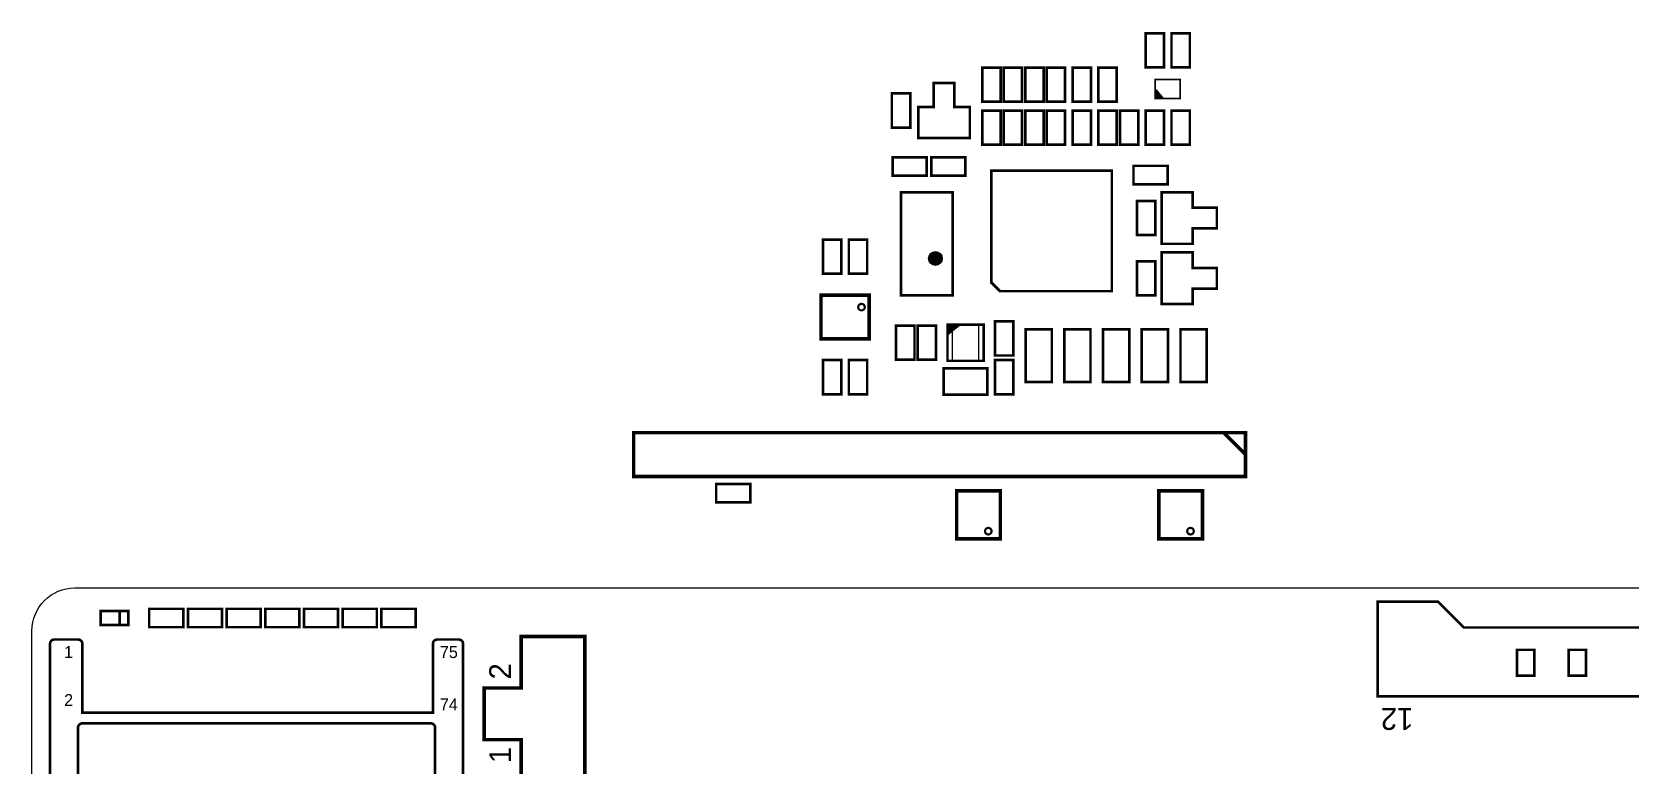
# Model space of a CAD drawing. Extents: x -18 to 363, y 0 to 182.
# Drawn here: x 0 to 92.9, y 139.7 to 182.3 of the extents above; entities that cross this region are included whole.
import ezdxf
from ezdxf.enums import TextEntityAlignment as Align

# ---------------------------------------------------------------- set-up
doc = ezdxf.new("R2010")
doc.units = 0
doc.header["$MEASUREMENT"] = 0
doc.layers.add('ASSEMBLY_OUTLINES_TOP', color=181, linetype='CONTINUOUS')
doc.layers.add('BOARD_OUTLINE', color=150, linetype='CONTINUOUS')
doc.styles.add('VERIBEST_GERBER_1', font='txt')

msp = doc.modelspace()

# ---------------------------------------------------------------- hatches: boundary and pattern name
at = {"layer": 'ASSEMBLY_OUTLINES_TOP'}
for points in [[(65.35, 178.95), (65.246, 178.45), (65.746, 178.45)], [(53.925, 165.3), (53.2, 165.3), (53.2, 164.72)]]:
    msp.add_hatch(color=256, dxfattribs=at).paths.add_polyline_path(points, flags=0)
h = msp.add_hatch(color=256, dxfattribs=at)
edge = h.paths.add_edge_path()
edge.add_arc((52.5, 169.15), 0.4, 0, 360)

# ---------------------------------------------------------------- linework, layer by layer
for points, const_width in [([(64.7166, 180.2594), (64.7166, 182.2406), (65.7834, 182.2406), (65.7834, 180.2594)], 0.1524), ([(66.2166, 180.2594), (66.2166, 182.2406), (67.2834, 182.2406), (67.2834, 180.2594)], 0.1524), ([(55.2166, 178.2594), (55.2166, 180.2406), (56.2834, 180.2406), (56.2834, 178.2594)], 0.1524), ([(56.4666, 178.2594), (56.4666, 180.2406), (57.5334, 180.2406), (57.5334, 178.2594)], 0.1524), ([(57.7166, 178.2594), (57.7166, 180.2406), (58.7834, 180.2406), (58.7834, 178.2594)], 0.1524), ([(58.9666, 178.2594), (58.9666, 180.2406), (60.0334, 180.2406), (60.0334, 178.2594)], 0.1524), ([(60.4666, 178.2594), (60.4666, 180.2406), (61.5334, 180.2406), (61.5334, 178.2594)], 0.1524), ([(61.9666, 178.2594), (61.9666, 180.2406), (63.0334, 180.2406), (63.0334, 178.2594)], 0.1524), ([(54.5, 176.15), (51.5, 176.15), (51.5, 177.95), (52.4, 177.95), (52.4, 179.35), (53.6, 179.35), (53.6, 177.95), (54.5, 177.95)], 0.15), ([(65.275, 178.45), (65.275, 179.55), (66.725, 179.55), (66.725, 178.45)], 0.1), ([(49.9666, 176.7594), (49.9666, 178.7406), (51.0334, 178.7406), (51.0334, 176.7594)], 0.1524), ([(55.2166, 175.7594), (55.2166, 177.7406), (56.2834, 177.7406), (56.2834, 175.7594)], 0.1524), ([(56.4666, 175.7594), (56.4666, 177.7406), (57.5334, 177.7406), (57.5334, 175.7594)], 0.1524), ([(57.7166, 175.7594), (57.7166, 177.7406), (58.7834, 177.7406), (58.7834, 175.7594)], 0.1524), ([(58.9666, 175.7594), (58.9666, 177.7406), (60.0334, 177.7406), (60.0334, 175.7594)], 0.1524), ([(60.4666, 175.7594), (60.4666, 177.7406), (61.5334, 177.7406), (61.5334, 175.7594)], 0.1524), ([(61.9666, 175.7594), (61.9666, 177.7406), (63.0334, 177.7406), (63.0334, 175.7594)], 0.1524), ([(63.2166, 175.7594), (63.2166, 177.7406), (64.2834, 177.7406), (64.2834, 175.7594)], 0.1524), ([(64.7166, 175.7594), (64.7166, 177.7406), (65.7834, 177.7406), (65.7834, 175.7594)], 0.1524), ([(66.2166, 175.7594), (66.2166, 177.7406), (67.2834, 177.7406), (67.2834, 175.7594)], 0.1524), ([(50.0094, 173.9666), (50.0094, 175.0334), (51.9906, 175.0334), (51.9906, 173.9666)], 0.1524), ([(52.2594, 173.9666), (52.2594, 175.0334), (54.2406, 175.0334), (54.2406, 173.9666)], 0.1524), ([(64.0094, 173.4666), (64.0094, 174.5334), (65.9906, 174.5334), (65.9906, 173.4666)], 0.1524), ([(62.75, 167.25), (56.25, 167.25), (55.75, 167.75), (55.75, 174.25), (62.75, 174.25)], 0.152), ([(50.5, 167), (50.5, 173), (53.5, 173), (53.5, 167)], 0.15), ([(65.65, 170), (65.65, 173), (67.45, 173), (67.45, 172.1), (68.85, 172.1), (68.85, 170.9), (67.45, 170.9), (67.45, 170)], 0.15), ([(64.2166, 170.5094), (64.2166, 172.4906), (65.2834, 172.4906), (65.2834, 170.5094)], 0.1524), ([(45.9666, 168.2594), (45.9666, 170.2406), (47.0334, 170.2406), (47.0334, 168.2594)], 0.1524), ([(47.4666, 168.2594), (47.4666, 170.2406), (48.5334, 170.2406), (48.5334, 168.2594)], 0.1524), ([(64.2166, 167.0094), (64.2166, 168.9906), (65.2834, 168.9906), (65.2834, 167.0094)], 0.1524), ([(65.65, 166.5), (65.65, 169.5), (67.45, 169.5), (67.45, 168.6), (68.85, 168.6), (68.85, 167.4), (67.45, 167.4), (67.45, 166.5)], 0.15), ([(45.853, 164.48), (45.853, 167.02), (48.647, 167.02), (48.647, 164.48)], 0.2032), ([(50.2166, 163.2594), (50.2166, 165.2406), (51.2834, 165.2406), (51.2834, 163.2594)], 0.1524), ([(51.4666, 163.2594), (51.4666, 165.2406), (52.5334, 165.2406), (52.5334, 163.2594)], 0.1524), ([(53.2, 163.2), (53.2, 165.3), (55.3, 165.3), (55.3, 163.2)], 0.15), ([(55.9666, 163.5094), (55.9666, 165.4906), (57.0334, 165.4906), (57.0334, 163.5094)], 0.1524), ([(57.738, 161.976), (57.738, 165.024), (59.262, 165.024), (59.262, 161.976)], 0.15), ([(59.988, 161.976), (59.988, 165.024), (61.512, 165.024), (61.512, 161.976)], 0.15), ([(62.238, 161.976), (62.238, 165.024), (63.762, 165.024), (63.762, 161.976)], 0.15), ([(64.488, 161.976), (64.488, 165.024), (66.012, 165.024), (66.012, 161.976)], 0.15), ([(66.738, 161.976), (66.738, 165.024), (68.262, 165.024), (68.262, 161.976)], 0.15), ([(45.9666, 161.2594), (45.9666, 163.2406), (47.0334, 163.2406), (47.0334, 161.2594)], 0.1524), ([(47.4666, 161.2594), (47.4666, 163.2406), (48.5334, 163.2406), (48.5334, 161.2594)], 0.1524), ([(52.98, 161.238), (52.98, 162.762), (55.52, 162.762), (55.52, 161.238)], 0.1524), ([(55.9666, 161.2594), (55.9666, 163.2406), (57.0334, 163.2406), (57.0334, 161.2594)], 0.1524), ([(34.96, 156.48), (34.96, 159.02), (70.52, 159.02), (70.52, 156.48)], 0.2032), ([(39.7594, 154.9666), (39.7594, 156.0334), (41.7406, 156.0334), (41.7406, 154.9666)], 0.1524), ([(53.73, 152.853), (53.73, 155.647), (56.27, 155.647), (56.27, 152.853)], 0.2032), ([(65.48, 152.853), (65.48, 155.647), (68.02, 155.647), (68.02, 152.853)], 0.2032), ([(4, 147.85), (4, 148.65), (5.6, 148.65), (5.6, 147.85)], 0.1524), ([(6.8094, 147.7166), (6.8094, 148.7834), (8.7906, 148.7834), (8.7906, 147.7166)], 0.1524), ([(9.0594, 147.7166), (9.0594, 148.7834), (11.0406, 148.7834), (11.0406, 147.7166)], 0.1524), ([(11.3094, 147.7166), (11.3094, 148.7834), (13.2906, 148.7834), (13.2906, 147.7166)], 0.1524), ([(13.5594, 147.7166), (13.5594, 148.7834), (15.5406, 148.7834), (15.5406, 147.7166)], 0.1524), ([(15.8094, 147.7166), (15.8094, 148.7834), (17.7906, 148.7834), (17.7906, 147.7166)], 0.1524), ([(18.0594, 147.7166), (18.0594, 148.7834), (20.0406, 148.7834), (20.0406, 147.7166)], 0.1524), ([(20.3094, 147.7166), (20.3094, 148.7834), (22.2906, 148.7834), (22.2906, 147.7166)], 0.1524), ([(78.2, 149.2), (81.7, 149.2), (83.2, 147.7), (93.4, 147.7), (94.9, 149.2), (98.4, 149.2), (98.4, 143.7), (78.2, 143.7)], 0.15), ([(28.425, 138.175), (28.425, 141.175), (26.275, 141.175), (26.275, 144.175), (28.425, 144.175), (28.425, 147.175), (32.125, 147.175), (32.125, 138.175)], 0.2), ([(86.3, 144.9), (86.3, 146.4), (87.3, 146.4), (87.3, 144.9)], 0.15), ([(89.3, 144.9), (89.3, 146.4), (90.3, 146.4), (90.3, 144.9)], 0.15)]:
    msp.add_lwpolyline(points, close=True, dxfattribs=dict(at, const_width=const_width))
for points in [[(65.35, 178.95), (65.246, 178.45), (65.746, 178.45)], [(53.925, 165.3), (53.2, 165.3), (53.2, 164.72)], [(53.5, 163.2), (53.5, 165.3), (55, 165.3), (55, 163.2)]]:
    msp.add_lwpolyline(points, close=True, dxfattribs=at)
for points, const_width in [([(48.139, 166.3215, -1), (48.266, 166.3215, -1)], 0.381), ([(55.508, 153.2975, -1), (55.635, 153.2975, -1)], 0.381), ([(67.258, 153.2975, -1), (67.385, 153.2975, -1)], 0.381), ([(24.8, 137.75), (23.425, 137.75), (23.425, 141.875, 0.414213562), (23.175, 142.125), (2.925, 142.125, 0.414213562), (2.675, 141.875), (2.675, 137.75), (1.55, 137.75, -0.414213562), (1.05, 138.25), (1.05, 146.75, -0.414213562), (1.3, 147), (2.675, 147, -0.414213562), (2.925, 146.75), (2.925, 142.75), (23.3, 142.75), (23.3, 146.75, -0.414213562), (23.55, 147), (24.800001, 147, -0.414213562), (25.050001, 146.75), (25.05, 138, -0.414213562)], 0.15)]:
    msp.add_lwpolyline(points, format="xyb", close=True, dxfattribs=dict(at, const_width=const_width))
for points, const_width in [([(69.25, 159.02), (70.52, 157.75)], 0.2032), ([(5.1, 148.65), (5.1, 147.85)], 0.15)]:
    msp.add_lwpolyline(points, dxfattribs=dict(at, const_width=const_width))
msp.add_circle((52.5, 169.15), 0.4, dxfattribs=at)
at = {"layer": 'BOARD_OUTLINE'}
msp.add_lwpolyline([(123, 1), (33.5, 1, -0.414213562), (31, 3.5), (31, 7, 0.414213562), (28.5, 9.5), (24.5, 9.5, -0.414213562), (22, 12), (22, 27.5, 0.414213562), (19.5, 30), (2.5, 30, -0.414213562), (0, 32.5), (0, 147.5, -0.414213562), (2.5, 150), (160.9, 150)], format="xyb", dxfattribs=at)

# ---------------------------------------------------------------- texts
at = {"layer": 'ASSEMBLY_OUTLINES_TOP', "style": 'VERIBEST_GERBER_1'}
for s, p in [('1', (2.128, 146.274)), ('75', (24.226, 146.274)), ('2', (2.128, 143.48)), ('74', (24.226, 143.226))]:
    msp.add_text(s, height=0.7, dxfattribs=at).set_placement(p, align=Align.MIDDLE_CENTER)
for s, rotation, p in [('2', 90, (27.2075, 145.15)), ('12', 180, (79.325, 142.3825)), ('1', 90, (27.2075, 140.285))]:
    msp.add_text(s, height=1.27, rotation=rotation, dxfattribs=at).set_placement(p, align=Align.MIDDLE_CENTER)

doc.saveas('drawing.dxf')
